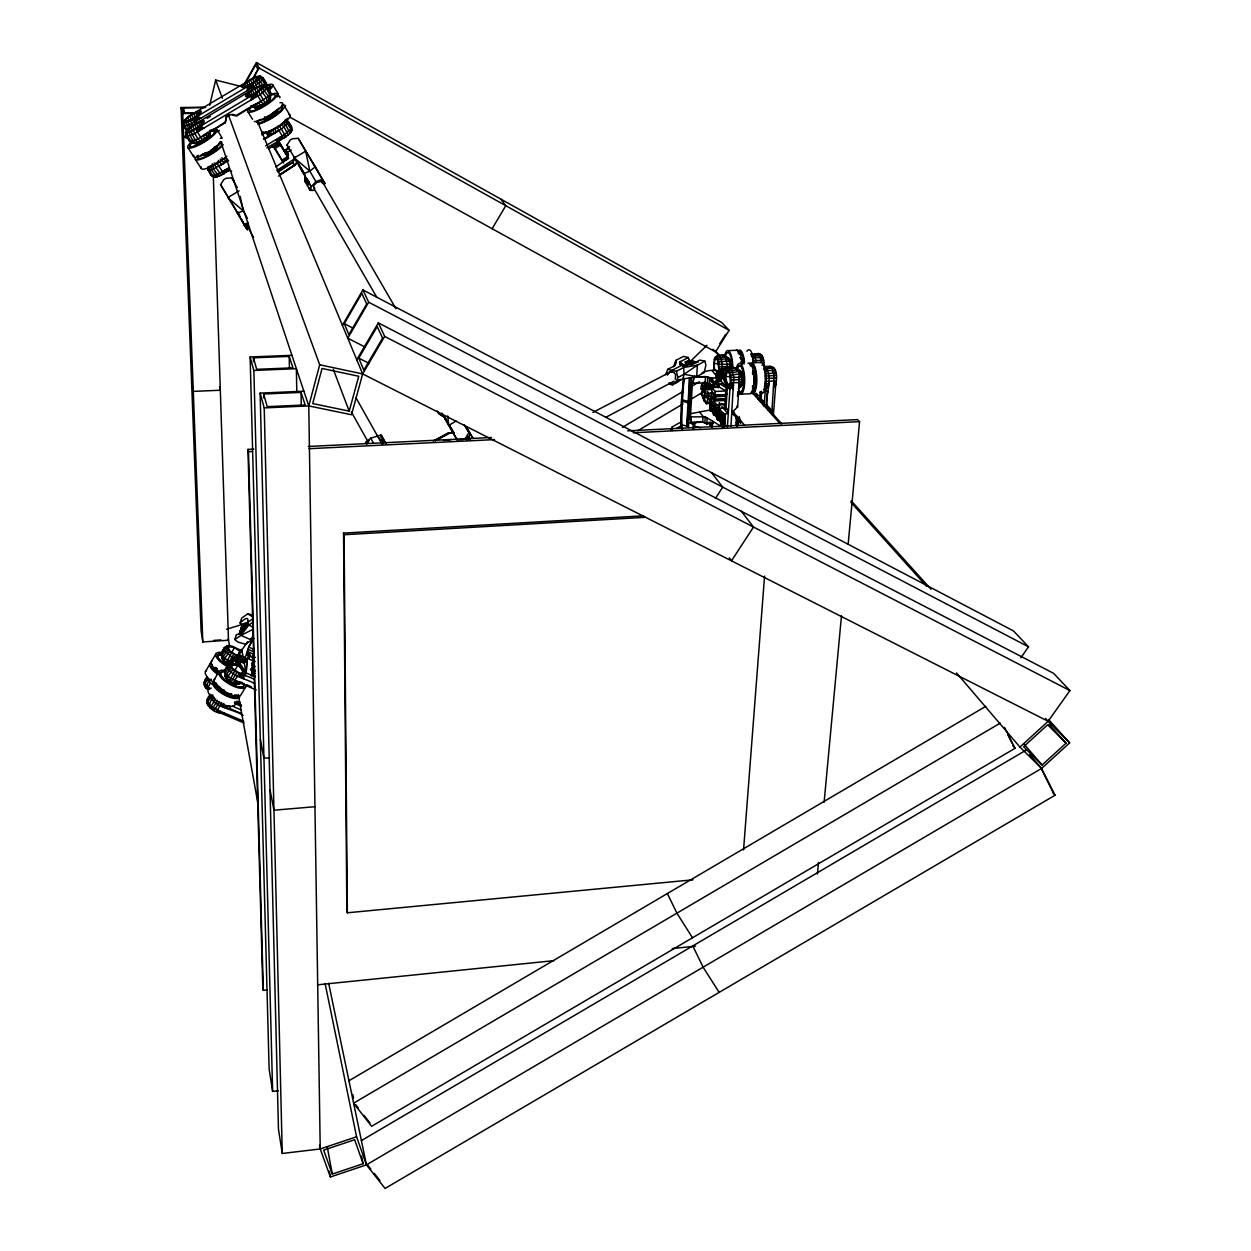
<?xml version="1.0" encoding="UTF-8"?>
<svg xmlns="http://www.w3.org/2000/svg" width="1251" height="1251" viewBox="0 0 1251 1251"><rect width="100%" height="100%" fill="white"/><g stroke="black" fill="none" stroke-linecap="round" stroke-linejoin="round"><path stroke-width="1.5" d="M228.698 160.644L211.263 170.011L208.088 170.355L208.104 166.602M251.607 106.366C258.066 110.479 265.118 103.63 269.825 99.611L270.685 92.402L267.448 87.038L263.898 84.771L256.58 87.148L189.636 127.367L185.539 132.231L185.883 135.687L189.792 141.488C197.142 146.946 211.169 139.033 210.528 130.088M681.998 428.045L681.514 401.086L683.39 377.896M681.858 429.328L680.716 425.684L683.969 378.365L681.592 399.804L689.364 401.665L689.551 377.771L686.69 426.044L688.472 427.561L691.381 377.88M247.291 90.651L247.323 86.272A10.712 2.33 -31.2 0 1 245.728 82.503L254.876 77.046L259.739 75.795L263.226 78L266.416 83.27L266.26 86.945M251.216 99.971L251.263 95.498A10.915 2.424 -31.2 0 1 249.59 91.589M262.71 84.802L266.776 86.6L270.013 91.948L269.825 99.611M717.495 382.29A5.708 1.642 87.8 0 1 716.26 377.99C713.461 369.248 725.127 369.076 725.08 377.552C723.891 371.094 729.411 366.058 735.854 367.794C743.063 370.14 734.853 393.752 741.89 385.199L742.171 375.128L740.576 370.859L738.669 371.266M716.995 407.842L714.571 409.468L717.433 418.976L718.746 418.913L719.137 413.065M719.95 371.75L722.781 368.998L729.38 368.247L728.692 367.481L725.033 368.701L719.95 371.75L718.997 370.656L718.262 359.881L716.229 356.629L714.305 359.037L713.711 368.169M718.746 382.024A5.708 1.642 87.8 0 0 719.075 381.211L719.231 374.377L717.323 371.297M728.692 367.481L722.781 368.998L721.108 370.937L722.593 372.094L729.958 388.795L727.316 388.185L721.092 381.07C725.643 368.247 710.724 368.795 702.139 372.735M718.465 409.702L717.824 419.445L720.889 417.271L719.528 411.235M726.737 368.826L722.218 368.357L721.733 361.258L719.7 355.691L715.509 356.801M724.986 415.348L721.811 418.366L724.204 427.138L725.033 414.691L724.767 426.497M714.305 359.037L716.651 357.895L718.043 355.347L724.157 354.924L729.396 358.881L730.678 368.451L729.833 367.513M727.05 369.702L727.801 369.545C731.866 373.94 731.069 381.258 730.084 386.809L727.378 427.216M210.309 134.498L210.403 130.948M266.916 147.806L286.057 136.719L291.17 132.215L291.577 126.867L288.387 121.597L286.323 121.097M753.712 380.069L753.759 378.678M206.962 678.058L210.403 682.827L207.244 689.395C202.803 686.502 203.835 680.325 207.087 676.916L204.351 682.499L209.902 688.926M243.992 722.969L220.661 713.07C211.904 712.272 201.239 702.202 210.715 694.368L207.119 700.841L210.621 705.752L217.862 710.255L243.773 721.248M764.095 367.466L763.72 360.085L761.843 355.237L758.419 353.486L751.491 354.862M767.254 391.078L766.237 404.667L767.051 405.559C765.581 393.533 773.603 377.239 765.315 366.527L764.424 366.715L770.663 366.293C778.153 368.576 776.808 378.74 775.714 384.761L773.368 415.41M287.214 120.534L286.542 122.426L286.182 119.33M207.041 703.625L207.259 699.653L209.464 698.449M266.213 87.664L266.416 83.27L264.446 82.879M270.404 98.657L270.638 93.278L267.386 87.914L263.898 84.771M270.451 97.985L270.013 91.948M671.99 430.625L672.194 426.919L679.684 422.697M675.728 364.119L675.947 360.319L683.499 356.426L688.394 357.52L689.473 361.367M204.726 686.486L204.883 683.922L207.494 679.496M680.747 361.476L680.528 365.308L680.278 361.711L688.394 357.52M207.51 704.907L207.666 702.327L210.324 697.823L213.217 696.041M712.272 427.06L709.708 422.697L706.799 423.776L707.175 417.959L705.22 416.802L690.067 416.911M689.708 422.729L690.787 422.729L691.131 416.911M691.005 382.978L693.148 383.072L693.507 377.161L705.501 376.645L712.413 378.146C712.398 385.589 716.354 380.101 721.092 381.07M692.913 429.077L693.257 423.291M711.381 393.158L704.876 393.455L701.139 389.014L701.311 386.293L702.28 386.106M702.358 384.808L702.108 388.826L701.139 389.014M704.36 381.758L704.657 383.525L705.126 382.665M702.421 386.215L704.657 390.249L704.735 388.952L711.803 388.623M710.599 384.198L705.048 383.979L705.501 376.645L694.993 376.817M704.876 393.455L704.735 388.952M706.956 384.37L707.05 382.931M705.22 416.802L704.86 422.619L706.799 423.776L713.32 423.464M725.94 408.78L727.316 388.185L715.212 381.32L714.837 387.247L707.347 382.978L707.722 377.083L709.692 378.271L716.26 377.911M713.899 408.874L714.118 407.904L710.115 410.14L713.649 408.467L712.21 403.244L706.377 403.604L708.035 398.49L707.738 391.391M710.161 402.806L709.692 410.328L711.569 410.954L715.04 409.327M710.068 410.781L710.662 401.399M710.771 400.476C711.397 389.812 711.178 402.619 711.803 397.318L715.384 397.161M710.459 408.076L710.818 402.447M711.803 397.318L714.102 401.462L714.18 400.132L725.33 400.117L714.18 400.132M711.428 410.078L711.975 401.336M714.9 395.582C713.664 390.797 711.272 394.8 711.6 387.294L715.165 391.469L714.9 395.582L725.658 395.081L725.345 393.299M718.512 419.32L715.228 415.348C712.038 416.458 712.304 407.388 715.885 409.405L718.746 418.913M714.587 400.601L714.321 404.699L726.205 404.73L721.186 403.557M714.665 399.413L714.821 396.77L711.459 392.798L711.303 395.441L714.665 399.413L725.408 398.928M713.899 415.41L714.368 410.234L715.681 410.172L716.823 413.831M714.415 407.56C718.183 408.467 711.037 408.029 714.634 404.167M715.228 415.348L715.541 410.297L714.274 410.344M707.175 417.959L712.648 421.227L712.272 426.982L711.459 423.323L710.505 423.37L710.771 426.528M715.165 391.469L725.94 390.984L719.106 386.966L719.325 383.65L723.203 383.478M717.433 418.976L718.058 409.233M719.325 402.744L719.028 407.357L715.447 403.103M725.517 415.269L719.169 411.767L719.732 403.213M719.653 411.579L719.153 419.382L717.198 419.382L714.368 410.234M722.703 420.696L722.484 424.105C719.216 425.434 720.107 416.458 722.39 418.413M721.155 424.167L721.624 418.944L723.954 427.545M721.905 412.83C719.7 417.818 724.955 417.553 723.234 412.767M724.923 399.648L724.845 400.961L724.126 398.709M724.266 407.623L720.388 408.389L720.169 411.673L723.829 414.206L727.707 413.455L727.926 410.156L724.266 407.623L724.485 404.339M725.064 404.198L726.159 387.669M208.057 698.84L207.15 702.577M709.301 384.104C709.958 371.14 708.738 383.744 714.055 382.759M730.959 426.122L733.821 377.083L731.335 368.592L727.801 369.545M737.511 396.317L737.777 392.423M736.323 425.715L736.073 417.099M736.855 418.006L732.695 413.721L733.477 414.628L733.743 410.672L737.621 406.95L739.294 382.681L742.5 381.571M247.119 659.762A5.708 2.033 29.9 0 0 244.477 657.213L237.799 655.133L235.485 659.527L245.274 675.587L246.119 672.929L244.258 663.265L247.198 658.323L249.293 657.823L246.4 653.976L248.621 647.08L254.094 649.504L251.686 675.352L251.467 674.273L254.281 672.929M242.225 625.109L239.348 633.835L242.835 624.859L245.821 624.937L244.32 629.66M757.887 399.319L757.387 394.565M759.466 400.992L760.155 391.532M245.728 82.503L189.01 116.062L182.99 121.566L183.178 125.757L184.96 126.257L191.7 123.693L253.812 86.757L262.382 80.08L263.226 78L261.256 77.625M241.896 625.5L239.613 634.366M761.656 391.25L761.093 398.975L760.702 392.548M760.796 398.631L761.218 392.861M761.14 401.852L761.421 398.068M763.313 405.34L763.595 401.446L764.408 402.322L760.295 398.084M764.111 406.247L765.393 389.092M768.098 410.344L768.395 406.559M769.381 410.656L769.568 408.045L770.194 411.563M771.695 414.566L774.166 375.316L771.57 366.856L765.315 366.527M772.289 412.924L772.571 409.124M743.547 849.945L764.564 576.132M182.849 122.363L185.992 122.41L190.308 120.549L252.061 83.801L258.316 79.282L260.255 76.89L259.739 75.795M239.692 683.312L239.77 682.436M254.923 107.899L254.485 106.867M255.204 676.885L246.119 672.929L236.361 657.791L247.573 641.841M237.409 655.524L240.286 659.386L245.321 661.591A5.708 2.033 29.9 0 0 246.291 661.638M817.419 874.089L818.498 862.439M824.112 802.251L841.485 615.836M848.178 543.982L859.578 421.65L857.514 419.601L627.705 430.844M254.234 679.465C246.525 674.602 234.14 674.57 229.699 665.313L231.685 663.327L238.816 665.329L235.485 659.527L237.346 657.4L233.577 658.573L229.011 663.233L229.214 664.297L234.735 664.985L238.534 663.812M254.469 683.531C245.728 678.339 232.139 677.151 227.119 667.033L230.465 663.624M241.975 682.702C235.954 686.486 227.823 681.56 224.914 676.025L224.695 671.99M227.307 645.844L224.117 648.049L221.364 653.616L224.82 658.323L230.763 662.17L233.405 657.698L237.064 655.915L229.574 651.568L226.634 646.501L228.495 645.579L232.123 646.157L242.147 650.942M224.914 676.025L224.554 670.411L227.229 665.876L229.793 664.297M229.809 664.891L224.429 661.56L221.834 658.026L221.49 652.506L224.883 647.314L228.495 645.579M715.885 409.405L714.602 408.968M722.28 416.395L720.889 417.271M725.064 425.324L723.203 417.49L721.874 417.553M243.163 715.4C232.874 708.785 216.032 708.363 209.777 696.354L209.902 695.165M689.364 401.665L691.35 401.196L689.285 402.963L686.69 426.044L681.326 424.746M205.586 684.891L208.041 689.317M204.273 685.22L204.492 681.342L207.009 677.62M224.429 661.56L224.82 658.323L229.574 651.568M775.073 386.168A9.789 3.081 87.9 0 0 775.714 384.761L773.869 385.871L776.183 382.837L774.041 383.51L776.464 380.554L768.865 381.367L768.505 386.121L764.908 384.886M205.743 687.909L208.651 681.123L211.31 679.09M208.542 706.377L211.497 699.497L214.202 697.433M214.281 177.298L211.372 175.562L207.635 168.822L210.794 174.999L212.654 175.64L219.535 173.185L228.902 167.728L228.386 170.762L221.411 175.234L215.391 177.376L213.874 175.953M227.557 679.653L227.995 676.4L232.795 669.52M194.828 143.724L191.106 140.894M712.288 403.322L712.445 402.4M229.136 114.748L226.447 116.343L225.305 122.754L197.939 138.955L189.792 141.488L186.039 134.748L185.883 135.687L187.697 136.218L194.577 133.638L260.615 94.263L267.386 87.914L264.477 85.162M186.634 130.041L187.024 131.449L183.178 125.757L182.99 121.566M278.473 176.094L294.657 165.351L292.703 162.442L294.986 156.782M253.327 633.491L251.623 640.105L245.446 644.171L237.987 642.107L234.828 639.496L236.408 634.554C244.023 635.461 255.892 607.877 240.098 622.998L243.226 625.625M709.505 423.651L711.068 422.635L707.394 422.932M741.233 382.962L741.64 380.617A5.614 1.673 87.9 0 1 741.28 383.087M682.968 379.022L684.078 374.252L683.64 367.497L697.37 365.167L704.86 361.211L705.908 365.073L704.157 372.642L696.682 376.645L682.968 379.022L674.461 382.603L672.475 384.839L670.036 384.276L669.191 382.728L673.476 383.729M223.835 703.406L223.069 706.674L224.977 707.644L229.465 706.002M209.699 105.303L215.688 80.064L241.24 86.491M225.305 122.754L226.447 116.343M775.792 382.055L774.838 384.901M210.059 707.91L215.672 698.887M1048.713 719.685L1069.636 742.891L1041.598 768.427L366.449 1164.853L330.389 1177.003L320.225 1148.965L308.778 405.918L319.709 364.776L228.354 114.748M248.918 658.214L249.919 655.039L247.761 651.693L247.87 649.269L253.359 651.693M349.217 411.141L358.74 376.254L322.054 368.466L312.703 403.588L349.217 411.141L333.298 369.358M356.77 359.788L378.349 322.883L384.667 336.394L362.665 373.924L351.515 414.738L308.778 405.918L264.227 407.92L260.13 393.111L303.868 391.203M714.618 370.124L714.04 363.634L715.635 358.161L717.996 360.804L718.731 368.951M716.854 375.769L717.527 373.486L718.825 378.037L718.152 380.32L717.151 379.178L716.854 375.769L718.84 375.675L720.154 380.226M725.971 381.571L725.517 376.614L727.175 371.078L729.614 373.814L730.381 382.118L728.692 387.638M685.485 364.557L686.424 361.523L687.987 360.726L688.597 362.931M239.379 633.366L242.835 624.859M243.679 624.734L240.333 632.725M242.694 631.067L244.696 624.765M244.93 625.641L245.775 623.014M240.098 622.998L241.662 618.088L247.792 613.866L253.124 615.054M667.44 375.128L669.817 371.578L674.101 372.563L675.571 374.643L675.305 379.319M226.056 662.811L231.466 653.022M238.613 683.734A7.85 2.893 29.8 0 1 229.355 680.951L234.735 671.005M671.036 430.172L672.194 426.919M673.617 366.684L675.947 360.319L675.087 365.558L667.768 369.358L665.61 374.706M681.498 365.089C677.761 362.43 681.169 359.913 680.857 365.48L679.918 361.961M224.007 712.867L218.644 712.648L220.082 711.193L216.423 711.85L221.724 702.64M718.606 372.501L719.325 371.203L721.764 371.156M726.315 372.016L725.033 368.701L723.187 373.283L726.94 373.674M675.696 382.884L677.87 377.536L676.353 371.312L667.768 369.358M211.982 709.395L217.486 700.294M722.843 418.1L722.765 416.567M738.262 389.045L741.89 385.199M768.067 391.97L764.658 388.263L767.301 387.779L768.536 383.994L765.346 383.056M467.358 439.773L468.124 437.24L470.298 440.415M268.574 148.853L277.863 143.318L279.426 139.893M701.279 393.69L702.296 393.252L702.421 394.925L701.279 393.69L703.375 389.984L701.279 393.69L703.531 396.379L711.506 400.273L706.377 403.604L704.11 400.883L701.279 393.69L703.531 389.17M706.017 391.422L703.531 396.379L706.377 403.604M235.767 660.247L239.895 653.726M278.097 172.153L292.703 162.442L295.22 157.61M236.361 661.044L238.269 657.651M694.821 375.879L692.397 383.541L690.302 418.725L691.928 424.042L694.727 422.447L694.884 427.607M231.638 652.741L234.406 647.58L241.052 652.146M234.562 671.146L237.674 665.329L241.74 668.128M698.027 362.258L689.098 360.491L687.034 363.681L691.74 364.745M243.069 656.978L241.615 649.441L235.532 658.964M289.685 117.078L715.494 351.891L729.114 330.311L721.78 322.555L256.471 62.55L243.304 85.694C247.526 88.07 255.642 81.487 258.941 77.578C255.407 74.951 248.511 81.206 244.993 83.645L246.916 86.788M245.087 83.973L255.673 64.724L257.847 69.415L252.499 79.126M702.421 383.635L701.467 383.822L705.001 387.998L705.157 385.386L702.812 382.603M252.686 79.517L259.02 68.007L256.471 62.55M240.458 650.207L235.485 659.527L231.701 660.7L229.011 663.233L231.607 661.888L233.577 658.573L224.554 650.567L224.117 648.049L226.634 646.501M253.672 638.073L248.621 647.08L253.734 638.432M219.55 701.576L214.156 710.74M233.624 654.351L227.885 663.937M236.908 672.366L231.075 682.076M342.399 325.323L362.915 289.951L1013.498 630.926L1028.51 646.814L1020.879 657.745M344.275 323.665L361.82 293.422L366.715 303.946L348.888 334.611L344.275 323.665L352.97 328.137M362.915 289.951L368.67 302.226L347.762 338.177L365.12 347.074M358.771 358.13L377.208 326.558L382.587 338.145L363.822 370.155L358.771 358.13L369.201 363.447M205.445 671.599L210.012 663.843M211.31 661.623L215.891 653.835M214.202 679.668L218.878 671.771M243.664 683.578A13.167 4.848 29.8 0 1 236.752 686.564A13.167 4.848 29.8 0 1 222.397 677.635A13.167 4.848 29.8 0 1 224.429 671.615L228.01 665.11L231.31 664.86M227.619 667.768L229.402 664.766M236.361 657.791L237.799 655.133M237.502 656.65L238.503 654.961M238.472 656.697L239.457 655.024M492.143 228.73L505.779 205.696L500.603 198.972M239.629 656.978L240.63 655.305M244.258 663.265L238.175 660.215L239.16 658.526M239.285 661.075L240.286 659.386M240.771 659.011L242.1 656.759L244.899 658.683L245.321 661.591M242.225 658.12L243.226 656.431M240.552 661.857L241.552 660.168M241.349 662.092L242.678 659.84L245.196 660.231M241.865 662.514L242.866 660.825M243.57 660.935L247.698 651.646L253.187 654.054M247.51 654.836L248.746 652.756M243.163 662.999L244.164 661.31M248.417 655.696L249.481 653.898M249.043 656.525L249.919 655.039M248.214 658.386L249.778 657.01M233.03 683.046L239.191 673.491L240.176 677.354L241.412 674.305L242.413 678.308L243.429 674.774L244.101 679.058M249.34 657.244L250.012 656.103M254.532 661.544L253.672 662.577L254.797 661.654M250.794 675.415L251.467 674.273M245.806 686.736L241.13 694.602A15.403 5.723 29.8 0 1 223.554 691.396A15.403 5.723 29.8 0 1 215.297 678.574M267.995 132.027L267.823 134.748L271.107 134.342L281.725 128.931L288.356 122.504L285.025 120.018M247.776 223.945L246.713 225.727L248.355 227.87L246.51 224.57M448.577 424.214L442.713 414.55L456.912 439.742L463.183 439.492L465.575 438.085L468.859 432.658L464.262 424.73M465.575 426.654L470.235 434.676L466.951 440.071L465.575 438.085M206.493 153.592L214.578 148.431L214.75 147.071A6.208 1.454 -31.6 0 1 210.309 151.856L205.586 153.795L204.742 153.029A6.208 1.454 -31.6 0 0 210.309 151.856L214.578 148.431M185.539 132.231L188.76 132.325L195.609 129.072L256.095 92.996L264.43 85.912M719.825 343.603L725.643 334.377M297.66 163.13L286.979 145.069L290.154 140.081L292.406 138.736L298.254 138.361L318.051 171.496M241.459 219.16L247.495 229.934L220.551 184.648L223.757 179.644L226.009 178.299L231.81 177.939L233.765 180.535M247.745 93.919L247.135 94.873C251.435 97.375 259.755 90.635 263.101 86.616C258.988 84.005 251.404 90.682 247.745 93.919L249.387 96.593M715.4 498.508L722.734 487.124L711.616 472.706M279.927 174.655L294.657 165.351L297.488 161.019M773.728 387.685L775.714 384.761M187.666 129.76C187.15 135.389 199.816 126.367 202.162 123.536C202.553 117.969 190.043 126.945 187.666 129.76L189.339 132.403M184.945 119.955C184.444 125.397 196.829 116.546 199.159 113.794C199.534 108.43 187.29 117.219 184.945 119.955L186.587 122.551M229.214 664.297L233.577 658.573L235.798 658.198L231.701 660.7L234.735 664.985L236.392 661.404L231.701 660.7M672.475 384.839L677.323 382.259L679.262 379.522M956.515 672.96L1019.94 747.082L1048.135 721.295L1069.918 690.583L1053.623 673.351L378.349 322.883M713.086 382.806L715.197 381.383L719.106 386.966L705.236 387.575L715.603 387.529M241.537 673.976L243.476 671.318M367.903 442.213L369.139 440.555M253.437 621.856L248.965 624.875L240.958 635.383L234.828 639.496M305.619 179.706L306.604 178.455L308.747 181.661L307.136 181.942L305.619 179.706L308.309 184.366L309.294 183.099M722.562 356.097L724.157 354.924L725.799 356.723L727.535 368.138L719.137 369.405M298.254 138.361L305.682 151.183L294.376 157.907L311.311 186.602L309.341 189.12L310.201 190.387L313.86 190.418M275.705 144.037C275.361 147.008 280.834 143.067 277.863 143.318L276.878 141.863M756.746 354.643L758.419 353.486L761.843 355.237M712.929 404.01L714.024 407.091M720.216 412.455L721.139 415.879L721.499 412.345L722.468 415.817M768.912 367.434L769.756 366.48L773.337 367.575M679.309 380.023L675.556 382.618M771.804 368.56L772.539 367.747M380.679 437.178L381.743 436.005L380.945 435.02L370.718 438.178L365.433 442.416L366.856 444.105M264.743 118.141A6.208 1.454 -31.2 0 0 271.686 115.201L274.594 111.402A6.208 1.454 -31.2 0 1 271.686 115.201L264.54 117.813M228.386 170.762L227.088 168.807L226.228 172.357L224.695 170.23L223.851 173.889L219.019 166.414L227.76 159.456L224.508 157.517M294.657 165.351L296.034 163.881L279.849 174.514M225.008 675.149L225.336 669.629L224.554 670.411M691.553 360.257L706.924 345.307M725.033 368.701L722.187 371.453L718.183 371.484M724.094 376.442L726.002 374.596M233.405 657.698L235.86 655.461M1066.04 743.188L1047.65 724.767L1023.584 746.784L1042.083 765.018L1066.04 743.188L1049.089 724.329M231.247 668.003L226.196 674.664L226.243 678.355M228.057 650.082L223.1 656.634L223.131 660.293M677.323 382.259L680.685 379.303M244.195 225.665L247.901 222.443M312.922 162.911L325.135 183.709L322.195 179.221L315.893 181.63L311.311 186.602M206.384 137.344L199.003 141.738M289.481 146.742L285.478 150.026L288.277 154.874L286.354 159.502L275.799 166.946M283.524 137.891L286.088 135.827M298.661 164.788L303.805 173.686L309.841 171.137L315.096 166.962L305.682 151.183L309.841 171.137L315.893 181.63M265.509 118.063L270.107 115.561M227.025 648.69L221.912 655.024L222.256 659.089M230.2 666.564L224.992 673.007L225.336 677.119M738.997 388.217L741.39 386.403M676.588 428.405L681.482 425.575M265.54 102.316L263.007 104.052M718.997 370.656L722.218 368.357M721.78 416.63L724.829 414.456M717.198 419.382L717.98 420.336L720.983 418.194M684.078 374.252L697.37 365.167L696.682 376.645L684.078 374.252L677.87 377.536M243.147 624.124L244.414 623.264L247.479 623.921M247.26 622.654L253.281 618.573M751.288 356.113L754.04 354.252L759.31 354.033L761.812 362.305L764.033 362.477M763.423 368.982L766.222 367.09L771.57 366.856L774.15 368.075M226.54 647.455L223.992 649.16L221.364 653.616L221.834 658.026M227.119 667.033L229.699 665.313M276.971 170.386L293.219 159.675M250.481 639.089L251.701 638.276M234.938 683.75L237.815 681.858L242.022 682.467L238.081 684.188M251.482 663.296L254.344 661.451M198.956 121.8A10.915 2.424 -31.6 0 1 204.257 121.081A10.915 2.424 -31.6 0 1 200.207 125.944L202.193 129.213L198.018 127.539L199.8 130.651L195.609 129.072L200.739 137.407L208.073 132.059L208.526 136.672M226.681 116.984L230.716 114.592L236.58 116.03L266.369 97.828L269.856 94.529L266.604 89.165L263.742 87.007M207.119 118.376L210.34 116.452M271.639 146.273L273.093 147.149L278.926 143.662L277.863 143.318M273.093 147.149L279.708 143.849L287.511 156.453L279.254 142.161L287.918 156.641M225.071 122.098L211.482 130.995M248.605 108.071L236.33 115.389L231.951 114.31M261.74 134.858L266.275 132.153L268.027 135.03M263.492 139.08L268.058 136.359L266.275 132.153M264.414 139.361L279.004 130.667L283.68 138.236L279.849 137.375L281.225 139.58L277.456 138.783L278.879 140.675L275.642 139.877M265.619 145.835L284.947 134.217L290.811 129.072L291.577 126.867L287.699 121.112M273.641 147.305L279.708 143.849L276.518 145.366M274.72 148.65L280.568 145.163L288.215 157.657L282.382 161.129L273.844 147.352M286.948 152.575L291.327 149.964M281.788 160.175L287.621 156.688M282.382 161.129L282.898 161.942L288.731 158.47M239.082 190.856L227.776 197.58L243.21 210.809L247.448 218.362M456.115 421.04L448.671 425.449L447.733 415.926M622.419 427.342L682.749 391.626M691.131 386.668L699.512 381.711M637.65 430.782L683.046 403.901M691.459 398.928L703.218 391.97M693.977 423.901L697.323 421.931M348.951 1080.755L985.772 706.346M1000.206 723.141L353.611 1103.163L371.61 1126.291L1015.077 748.286L1004.522 727.378M361.398 1140.584L1025.976 750.209M1029.573 754.416L1041.598 768.427L1055.031 795.261L385.073 1188.45L366.449 1164.853L356.582 1136.768L325.119 983.614M692.851 428.342L695.869 426.622L700.732 427.795M435.145 440.54L448.468 432.955L454.144 432.643M751.976 357.161L754.869 355.519L762.578 356.332M690.927 423.323L692.397 422.478M716.229 356.629L718.856 355.143M708.16 396.551L703.531 396.379L712.663 392.47M764.142 370.061L767.082 368.388L772.43 368.154L774.901 369.217M710.349 409.953L689.582 413.925M277.378 170.996L292.703 162.442M726.362 370.531L729.614 368.216L735.854 367.794L740.576 370.859M269.528 98.141A8.71 1.986 -31.2 0 1 263.336 104.756L261.146 101.378L255.626 104.224L259.176 106.867M714.853 357.63L717.276 356.316M721.358 371.25L713.586 370.124L712.194 370.89L717.042 376.442M738.981 385.308L742.281 383.541M435.332 440.852L450.563 432.737L454.207 433.456M605.531 417.474L674.039 381.148M433.237 440.962L448.468 432.955L453.957 432.768M592.865 412.439L671.928 371.172M676.353 371.312L683.64 367.497M672.053 370.343L683.109 364.573L690.74 364.729L699.919 360.1L704.86 361.211M668.143 372.939L671.224 371.328M716.964 357.114L719.7 355.691L725.001 355.472M728.551 370.046L731.335 368.592L736.73 368.357M209.777 696.354L212.764 694.821M236.658 684.141L240.114 682.389L230.168 678.089L224.429 671.568M252.89 629.378L240.958 635.383L251.623 640.105M288.715 148.681L285.744 150.323M252.155 674.868L255.016 673.476M251.482 675.993L254.344 674.602M260.317 105.428L261.631 104.803M710.271 411.016L713.727 409.39M717.652 358.224L725.799 356.723L729.396 358.881L729.005 361.289A5.52 1.626 87.9 0 0 728.629 360.538M729.27 371.187L737.558 369.671L741.202 371.828M752.586 358.74L755.604 357.411L763.219 357.989M764.752 371.672L767.833 370.327L775.557 370.906M237.268 213.311L243.21 210.809L240.208 196.298M277.628 140.331L282.054 138.501M216.486 176.5L223.726 173.514M443.48 440.383L451.111 439.695M277.081 144.881L278.926 143.662M718.262 359.881L726.503 358.63L729.927 360.304M729.896 372.892L738.278 371.61L741.734 373.283M363.103 1163.711L354.659 1139.724L323.634 1150.138L332.297 1174.079L363.103 1163.711L361.539 1156.065M260.13 393.111L278.457 1129.043L282.257 1153.469L320.225 1148.965L356.582 1136.768M230.763 662.17L231.451 661.013M226.525 629.253L243.304 624.093M753.055 360.741L763.72 360.085M765.237 373.721L776.073 373.033M379.772 439.726L381.446 439.289L382.822 440.993L381.758 442.15L377.63 435.911M718.746 361.977L727.05 361.023L730.334 362.102M258.206 106.1L259.145 105.866M752.289 353.924L754.869 355.519L756.542 362.54L761.812 362.305M761.061 354.752L757.543 353.705M730.396 375.034L738.841 374.096L742.171 375.128M222.256 651.771L223.663 651.458M715.853 387.091L705.001 387.998M248.355 658.167L247.245 658.339L246.119 672.929L247.245 658.339L252.702 660.731M753.352 363.009L756.542 362.54M765.565 376.035L776.418 375.472M727.926 384.636L731.225 384.198M719.059 364.385L730.615 364.15M730.709 377.474L742.453 377.208M286.807 152.169L288.481 154.671M740.06 370.984A7.866 2.346 87.9 0 1 742.547 379.381L730.85 380.054M291.921 355.315L250.122 356.973L269.121 1068.917L272.624 1091.435L278.379 1090.794M730.725 366.308L719.184 366.918M253.781 449.125L247.948 449.406L262.788 987.039L263.32 990.37L267.198 989.963M317.582 984.818L554.037 960.643M672.256 948.555L695.525 946.178M776.543 378.037L765.69 378.474M714.821 396.77L725.58 396.27M643.686 515.803L343.54 533.114L346.855 910.681L347.356 912.792L693.054 879.813M705.157 385.386L714.008 384.901M761.968 365.198L764.173 364.995M314.955 806.723L273.953 810.195L270.013 789.694M269.559 757.793L263.945 758.247L260.333 739.466M213.702 640.418L221.005 639.918M205.508 107.164L181.082 107.523L201.114 630.942L202.818 641.966L228.495 640.231L213.296 175.531M343.54 533.114L344.072 534.74L645.266 517.304M721.139 415.879L722.609 415.707M720.951 416.458L723 416.176M721.811 418.366L723.156 418.303M717.98 420.336L719.309 420.273L721.155 422.51M690.787 422.729L702.671 422.15L706.831 423.729M708.097 422.478L710.646 422.306M720.748 423.682L722.077 423.62M308.325 446.466L491.393 437.506M247.948 449.406L248.496 451.689L252.405 451.486M309.028 448.702L494.489 439.601M633.115 432.783L859.578 421.65M713.789 399.663L724.517 399.178M713.695 400.992L724.438 400.492M689.285 402.963L681.514 401.086L680.716 425.684L682.702 428.921M713.883 407.2L715.337 407.028M713.836 409.89L715.165 409.828M713.508 414.941L714.837 414.879M705.048 383.979L710.349 383.744M739.294 382.681L730.787 382.571L733.727 385.308L730.521 384.886L733.571 387.685L730.084 386.809L733.446 389.514M714.165 385.871L705.314 386.262L710.49 384.886L714.118 385.496M704.344 388.482L713.179 388.091M705.126 389.405L712.194 389.077M706.033 389.718L713.101 389.389M714.509 395.113L723.469 394.706M740.232 394.221L749.599 393.784A15.434 4.676 87.9 0 0 754.087 377.474A15.434 4.676 87.9 0 0 748.02 363.29M712.21 397.787L715.775 397.63M716.932 371.766L718.934 371.688M718.59 372.157L722.593 372.094M718.95 373.142L722.937 373.064M263.633 394.018L301.038 392.392L305.181 404.964L267.182 406.669L263.633 394.018L263.726 397.912M719.231 374.377L721.248 374.299M719.419 375.8L721.42 375.707M719.497 377.286L721.499 377.208M717.136 378.912L719.137 378.834M719.466 378.756L721.467 378.662M717.151 379.178L719.153 379.084M710.13 379.678L712.601 379.569M719.325 380.085L721.327 380.007M710.724 380.898L712.867 380.804M711.459 381.868L713.226 381.79M693.148 383.072L707.347 382.978M712.257 382.525L713.633 382.462M728.066 350.608L737.308 350.233M250.122 356.973L253.859 370.452L296.378 368.701L296.8 392.126M253.453 357.817L289.2 356.394L292.969 367.841L256.69 369.326L253.453 357.817L253.562 361.727M690.521 422.4L702.671 422.15L703.031 416.348L699.716 412.267M183.49 113.778L183.256 107.93L205.508 107.586M197.799 112.84L184.695 113.043L183.256 107.93M181.082 107.523L182.74 113.528L194.14 113.341M714.04 363.634L718.981 363.666M725.517 376.614L730.537 376.629M255.626 104.224L258.332 102.942L261.193 105.913M272.796 113.419L273.813 113.45M235.141 682.42L236.079 682.452M245.149 673.757L239.066 672.85L232.264 668.159L231.591 664.406L237.674 665.329M765.612 380.867L768.865 381.367M238.738 655.321L235.751 654.852L229.058 650.239L228.417 646.611L234.406 647.58M242.1 656.759L239.582 656.368L239.879 657.901L242.678 659.84M713.586 370.124L719.325 371.203M227.682 170.245L231.685 171.199M319.709 364.776L362.665 373.924L1048.135 721.295L1069.636 742.891M225.383 707.175L220.536 705.752M689.098 360.491L696.948 362.258M688.519 360.945L696.354 362.712L687.956 361.664M684.688 362.039L693.726 364.01M685.063 365.355L687.675 365.949M681.779 365.183L679.762 363.103L683.109 364.573M689.676 360.351L690.599 360.945M216.314 711.193L218.221 711.882M254.641 661.247L253.656 660.419L254.5 660.544M247.354 626.157L245.994 625.719A2.783 1.079 16.9 0 0 244.696 625.594M232.42 706.174L241.255 709.942M230.247 708.738L241.349 713.477M225.571 707.175L230.325 709.192L229.793 706.111M236.861 701.092L240.395 702.609M235.329 702.061L240.614 704.329M234.39 702.108L241.287 705.064M235.125 703.14L241.427 705.83M235.204 703.594L241.521 706.283M246.556 684.672L251.31 686.736M235.266 680.919L256.267 689.989M251.545 671.693L254.751 673.085M251.529 674.602L255.313 676.244M251.623 664.891L254.766 666.267M251.748 665.516L254.876 666.892M250.481 669.238L255.298 671.334M250.607 669.864L253.812 671.271M252.061 655.962L255.345 657.4M239.723 632.975L241.318 633.678M189.229 140.972L194.405 143.333M725.752 393.627L726.925 394.159M251.013 105.944L254.438 107.539M195.781 143.756L191.043 141.519L187.697 136.218L187.134 132.7M251.295 105.6L255.923 107.899M254.406 660.168L251.498 657.072M284.993 120.768L288.356 122.504L291.561 127.79L291.827 131.089M384.667 336.394L1069.918 690.583M368.67 302.226L1028.51 646.814M764.314 386.215L767.301 387.779M314.814 188.307L313.329 186.071L316.534 182.599L321.241 181.364L322.711 183.6M259.02 68.007L729.114 330.311M197.173 143.443L192.951 141.082L188.76 132.325M196.032 112.152A10.712 2.33 -31.6 0 1 201.223 111.402A10.712 2.33 -31.6 0 1 197.236 116.14L200.989 118.266M200.207 125.944L204.038 128.118M257.378 107.539L253.234 105.131L255.392 104.318L250.153 107.148M712.648 421.227L723.141 427.482M284.368 121.847L287.605 123.802L290.811 129.072L291.17 132.215M723.328 355.128L726.127 356.816M734.994 367.982L737.84 369.702M210.794 174.999L213.749 176.813M761.077 356.128L763.345 360.695M247.792 613.866L251.686 616.274M214.374 710.24L208.682 705.251M215.391 177.376L212.654 175.64L209.355 170.433L209.167 166.664M248.965 624.875L253.187 627.611M260.255 76.89L263.163 78.86M684.281 366.043L681.607 364.166L683.64 365.886M198.94 142.786L195.265 140.221L190.809 131.543M291.843 130.276L290.889 126.367M736.073 418.1L736.479 418.397A5.442 1.611 87.5 0 0 736.073 417.959M217.033 177.032L211.263 170.011L210.731 166.32M221.755 157.751L226.275 161.066M283.164 123.161L286.151 125.397L289.935 133.607M259.567 77.953L262.382 80.08L265.587 85.349L266.354 84.13L262.569 77.593M683.421 365.808L680.982 363.932L683.687 366.512M229.246 679.512L230.309 680.325A5.598 2.064 29.8 0 1 229.168 679.528M224.289 690.489L223.225 689.661A5.598 2.095 29.8 0 0 224.242 690.536M210.403 682.827L212.529 684.485M682.311 364.385L684.516 366.121M219.081 176.313L213.577 169.198L212.232 163.834M294.376 157.907L309.841 171.137M258.316 79.282L263.32 85.568M262.46 88.368L268.371 96.108L268.73 100.768M680.044 363.384L683.234 366.371L680.45 363.666M281.491 124.615L284.18 127.117L288.183 135.139M220.223 159.08L224.226 162.849L223.788 163.568L221.755 164.679L218.362 160.441M200.942 141.848L197.939 138.955L193.154 130.432M238.175 660.215L237.268 659.34L245.274 675.587L243.304 670.286M1019.94 747.082L1041.598 768.427M714.993 350.702L720.326 356.113M755.979 393.221L758.184 395.441M766.237 404.667L770.397 408.936M260.661 89.884L266.369 97.828L267.214 102.082M256.549 80.768L260.552 85.928M302.101 170.214L305.26 176.125L304.65 180.957L310.201 190.387M221.411 175.234L216.235 167.962L214.218 162.911M252.561 667.44L254.954 670.036M251.967 667.424L254.313 669.973M251.31 668.55L253.656 671.099M754.416 393.518L781.875 423.964M851.196 500.791L930.994 589.221M713.101 349.248L718.778 355.55M751.46 391.844L780.217 423.761M850.789 502.136L926.584 586.328M1045.523 718.402L1048.135 721.295M736.839 406.043L737.621 406.95M1024.272 744.345L1042.083 765.018M235.923 209.761L220.551 184.648M732.007 410.547L744.689 425.371M725.596 407.419L727.926 410.156M1012.669 745.44L1015.077 748.286M1052.607 792.415L1055.031 795.261M721.89 406.575L727.707 413.455M701.311 386.293L701.67 385.308L702.343 387.513M708.285 394.597L710.662 397.443M681.451 364.995L679.606 362.806L681.185 364.901M720.263 409.968L723.829 414.206M721.327 411.939L723.782 414.863M708.035 397.208L717.746 408.78M708.035 398.49L719.169 411.767M711.569 410.954L713.742 413.565M279.458 126.116L286.057 136.719M367.434 1164.79L370.843 1169.106M374.252 1173.422L379.929 1180.616M468.89 436.943L470.157 439.117L467.983 435.942M355.769 1104.727L358.13 1107.76M364.041 1115.36L369.936 1122.96M741.358 511.284L753.493 527.031L731.491 560.839L729.349 557.883M254.422 82.3L256.518 85.052M258.504 91.464L265.368 103.426M703.938 397.74L702.984 396.442L704.11 400.883M283.586 162.958L282.898 161.942M285.885 150.464L288.34 154.28M200.739 137.407L203.037 140.675M679.574 362.509L681.169 364.792M719.106 386.966L715.212 381.32L718.199 387.951M468.859 432.658L470.235 434.676M310.326 187.853L311.827 190.089M286.979 145.069L288.762 147.759M725.893 382.54L729.958 388.795L720.951 373.048L727.316 388.185M752.445 373.111L753.211 374.706M187.744 147.321L193.577 156.516M195.234 159.143L201.051 168.275M719.153 992.387L703.109 967.179L692.788 945.912M187.431 130.167L184.96 126.257L184.397 122.801M692.507 937.781L676.9 913.152L667.377 893.542M189.448 116.187L192.388 120.862M194.296 124.6L197.283 129.353M187.603 117.516L189.573 120.628M193.358 126.32L190.308 120.549M192.247 125.898L194.249 129.072M186.071 118.798L188.041 121.91M190.731 127.555L188.01 121.644M190.387 127.258L192.373 130.432M188.807 128.572L190.809 131.746M189.292 129.713L185.992 122.41M448.953 424.808L449.828 426.184M201.536 121.488L203.194 124.146M195.453 112.825L198.393 117.516M200.129 121.832L202.13 125.006M193.498 113.763L195.469 116.875M198.377 122.489L200.363 125.663M191.45 114.904L194.39 119.58M196.391 123.442L198.377 126.601M196.11 124.787L192.717 119.205L196.829 120.753L195.078 117.703L199.19 119.345L197.236 116.14M198.549 111.824L200.191 114.435M197.173 112.168L199.128 115.295M217.08 129.823L221.88 137.532M247.761 111.527L252.514 119.267M243.898 84.787L245.509 87.414M248.855 92.762L250.81 95.967M276.049 144.287L276.612 145.225M256.377 87.664L259.285 92.465M250.309 79.798L253.187 84.521M255.423 89.4L252.061 83.801L251.451 88.164L249.637 85.162L249.09 89.587L247.323 86.272M254.266 88.837L257.19 93.622M261.146 101.378L256.095 92.996L255.47 97.437L253.625 94.372L253.062 98.876L251.263 95.498M248.308 81.065L251.185 85.787M252.233 90.135L255.157 94.92M246.494 82.378L248.417 85.537M250.388 91.479L253.312 96.264M257.534 76.655L259.129 79.282M261.631 85.647L263.257 88.321M256.111 77.015L258.019 80.173M260.177 86.006L262.131 89.212M254.344 77.703L257.221 82.425M258.378 86.694L260.333 89.9M252.374 78.641L254.281 81.8M450.297 426.966L450.798 427.779M272.734 84.865L278.285 94.044M284.368 106.007L289.982 115.28M441.931 413.096L449.547 426.513M301.663 169.62L304.243 173.905M275.22 148.619L283.477 162.536M447.107 421.29L445.184 418.069L447.967 423.26L443.698 415.613L438.272 412.939L444.637 417.412L438.992 413.94L437.287 410.985M449.031 424.511L453.847 432.565M715.494 407.889L715.337 409.343M451.298 428.608L452.315 430.313M277.19 127.571L279.004 130.667M302.601 171.231L304.493 174.452M466.576 427.201L472.941 438.178M466.013 426.591L472.487 437.756M315.096 166.962L322.195 179.221M321.882 180.91L395.926 308.684M452.815 431.173L453.284 431.986M217.221 163.302L219.019 166.414M313.735 188.025L376.864 297.41M297.597 162.083L302.023 169.354M307.683 180.05L309.466 183.146M449.985 427.279L457.397 440.133M307.136 181.942L308.919 185.039M381.743 436.005L385.918 443.433M380.945 435.02L385.965 443.949M381.446 439.289L383.353 442.698M380.961 440.508L382.837 443.855M356.035 397.881L376.989 435.129M377.223 435.411L381.962 443.839M231.81 177.939L237.268 187.619M370.718 438.178L373.486 443.12M245.994 223.835L253.593 237.393M351.343 411.954L368.435 442.463M236.33 210.794L245.853 227.807M301.116 168.213L302.116 170.105M302.82 170.824L304.415 173.78M679.684 362.227L680.951 364.604M1007.853 734.837L1012.184 743.407M1041.426 769.052L1052.904 791.946M237.674 211.575L239.864 216.11M231.607 661.888L231.998 662.78M205.086 139.361L203.491 135.655L205.993 133.826L206.962 138.001M257.253 121.019L362.665 373.924M274.86 128.853L276.205 132.215L274.235 133.513L272.609 129.901M215.688 80.064L222.35 98.313M220.942 142.145L308.778 405.918M722.953 418.882L723.891 422.322M775.26 371.828L775.698 373.658M741.233 361.711L741.515 362.884M741.139 375.222L741.593 377.786A5.614 1.673 87.9 0 0 741.186 375.144M219.519 386.731L220.317 390.234L193.295 391.391L191.606 382.618M352.766 1094.5L353.501 1097.987M328.669 983.302L366.449 1164.853M247.698 621.106L248.292 624.202M327.324 1147.23L332.297 1174.079M329.341 1171.233L330.389 1177.003M228.245 638.854L229.637 646.517M238.269 694.461L258.332 805.691M319.537 1145.134L320.225 1148.965M270.607 130.636L271.107 134.342M737.48 421.149L737.73 423.87M186.024 132.669L186.446 136.187M183.334 122.786L183.725 126.226M709.896 423.667L710.021 426.138M268.996 130.995L269.168 134.78M182.74 113.528L202.818 641.966M248.496 451.689L263.32 990.37M253.859 370.452L272.624 1091.435M264.227 407.92L282.257 1153.469M289.2 356.394L289.419 368.075M301.038 392.392L301.272 406.043M305.447 177.595L305.51 182.239L304.572 174.765M209.589 130.464L209.668 135.483L207.541 135.921A6.224 1.423 -31.6 0 1 207.244 136.515M344.072 534.74L347.356 912.792M211.904 129.713A17.107 3.894 -31.6 0 1 213.624 135.124A17.107 3.894 -31.6 0 1 192.842 147.524A17.107 3.894 -31.6 0 1 191.278 142.02M210.621 130.917A14.777 3.362 -31.6 0 1 212.091 135.593A14.777 3.362 -31.6 0 1 194.155 146.289A14.777 3.362 -31.6 0 1 192.779 141.551M221.536 142.176A17.076 3.956 -31.6 0 1 203.725 154.78A17.076 3.956 -31.6 0 1 193.796 155.202M220.239 138.314A17.076 3.956 -31.6 0 1 222.021 138.376M216.595 146.023A14.746 3.425 -31.6 0 0 220.239 142.223A14.731 3.44 -31.6 0 1 221.787 142.286M213.827 148.181A14.746 3.425 -31.6 0 1 210.684 150.308M207.353 152.278A14.746 3.425 -31.6 0 1 201.114 155.171M198.628 155.89A14.746 3.425 -31.6 0 1 196.798 156.062M209.746 134.201A8.554 1.955 -31.6 0 1 205.758 138.689A8.554 1.955 -31.6 0 1 197.611 143.036M196.329 143.333A8.554 1.955 -31.6 0 1 195.469 143.302M206.478 137.313A6.224 1.423 -31.6 0 1 200.097 141.379M197.986 142.035A6.224 1.423 -31.6 0 1 197.361 142.02M220.113 142.02A14.59 3.393 -31.6 0 1 218.737 143.74M216.626 145.742A14.59 3.393 -31.6 0 1 213.937 147.868M204.304 153.623A14.59 3.393 -31.6 0 1 201.333 154.874M213.671 131.715A14.777 3.378 -31.6 0 1 215.188 131.746M210.621 131.12A14.621 3.331 -31.6 0 1 212.076 135.765A14.621 3.331 -31.6 0 1 194.312 146.351A14.621 3.331 -31.6 0 1 192.967 141.66M209.542 133.904A8.71 1.986 -31.6 0 1 204.054 140.081A8.71 1.986 -31.6 0 1 195.015 143.161M223.178 144.803A17.061 3.988 -31.6 0 1 205.383 157.407A17.061 3.988 -31.6 0 1 195.453 157.814M222.365 144.006A14.731 3.44 -31.6 0 1 206.008 156.453A14.731 3.44 -31.6 0 1 198.44 155.233M226.9 156.234A17.014 4.05 -31.6 0 1 209.417 167.415A17.014 4.05 -31.6 0 1 201.239 166.946M218.143 162.177A14.699 3.503 -31.6 0 1 211.575 165.773M217.174 146.054A8.522 1.986 -31.6 0 1 210.465 152.387A8.522 1.986 -31.6 0 1 202.553 154.78M218.299 161.848A14.543 3.456 -31.6 0 1 215.016 163.803M211.779 165.46A14.543 3.456 -31.6 0 1 208.808 166.696M216.97 145.757A8.679 2.033 -31.6 0 1 210.559 152.559A8.679 2.033 -31.6 0 1 202.599 154.311M277.096 96.061A16.732 3.847 -31.2 0 1 279.802 97.844M282.601 105.162A16.701 3.909 -31.2 0 1 285.322 106.976M281.553 105.365A17.045 3.988 -31.2 0 1 278.488 113.575A17.045 3.988 -31.2 0 1 257.831 124.162M281.553 106.648A14.731 3.44 -31.2 0 1 271.154 117.922A14.731 3.44 -31.2 0 1 257.174 121.175M289.028 114.623A17.014 4.066 -31.2 0 1 280.787 125.35A17.014 4.066 -31.2 0 1 261.662 133.372M287.542 118.36A14.699 3.503 -31.2 0 1 286.182 120.096M284.071 122.098A14.699 3.503 -31.2 0 1 278.254 126.351M274.923 128.306A14.699 3.503 -31.2 0 1 268.605 131.214M266.056 131.965A14.699 3.503 -31.2 0 1 262.991 131.824M277.05 110.369A8.522 2.002 -31.2 0 1 271.498 115.983A8.522 2.002 -31.2 0 1 262.866 119.424M264.446 117.453A6.208 1.454 -31.2 0 1 264.837 116.812M284.102 121.816A14.543 3.472 -31.2 0 1 281.459 123.912M278.394 126.023A14.543 3.472 -31.2 0 1 275.126 127.977M277.519 111.292A8.679 2.033 -31.2 0 1 277.957 112.246M281.522 106.867A14.574 3.409 -31.2 0 1 271.217 118.016A14.574 3.409 -31.2 0 1 257.393 121.238M276.784 110.088A8.679 2.033 -31.2 0 1 271.608 116.14A8.679 2.033 -31.2 0 1 262.366 119.314M187.462 137.923A16.795 3.753 -31.6 0 1 186.43 134.154M219.316 130.354A16.748 3.816 -31.6 0 1 218.174 132.121M267.386 84.974A16.779 3.753 -31.2 0 1 269.653 89.822M266.15 86.131A14.496 3.253 -31.2 0 1 268.105 90.322M277.362 93.434A16.748 3.831 -31.2 0 1 277.175 96.937M269.2 86.882A14.496 3.253 -31.2 0 1 270.779 86.851M271.655 94.091A17.107 3.909 -31.2 0 1 274.735 98.391A17.107 3.909 -31.2 0 1 255.313 110.776A17.107 3.909 -31.2 0 1 248.98 108.54M270.404 95.264A14.777 3.362 -31.2 0 1 272.405 99.627A14.777 3.362 -31.2 0 1 254.438 110.338A14.777 3.362 -31.2 0 1 252.546 105.913M279.943 102.723A17.061 3.972 -31.2 0 1 275.236 112.137A17.061 3.972 -31.2 0 1 254.36 121.472M278.926 108.133A14.731 3.425 -31.2 0 1 267.62 116.343M261.303 119.283A14.731 3.425 -31.2 0 1 258.738 120.049M269.778 98.407A8.554 1.955 -31.2 0 1 269.747 99.017M269.215 99.877A8.554 1.955 -31.2 0 1 261.318 105.647A8.554 1.955 -31.2 0 1 255.095 107.148M265.619 102.316A6.224 1.423 -31.2 0 1 258.097 106.194M260.271 107.867A8.554 1.955 -31.2 0 1 258.613 108.493M263.336 104.756A8.71 1.986 -31.2 0 1 255.095 106.742M223.569 712.757A9.773 3.737 29.7 0 1 220.661 713.07M218.831 671.959A15.153 5.536 29.7 0 1 212.389 660.575M217.049 669.566A13.089 4.785 29.7 0 1 215 667.549M226.822 666.236A15.168 5.473 29.7 0 1 216.001 656.322A15.168 5.473 29.7 0 1 221.458 652.506M228.87 666.439A13.104 4.738 29.7 0 1 218.299 657.979A13.104 4.738 29.7 0 1 221.161 653.554M229.746 664.594A7.584 2.737 29.7 0 1 222.522 657.526M224.085 662.655A7.725 2.799 29.7 0 0 225.602 663.812A7.584 2.737 29.7 0 1 224.164 662.639M218.597 654.836A13.089 4.738 29.7 0 1 220.52 654.664M218.831 654.883A12.963 4.691 29.7 0 1 220.77 654.758M228.558 666.376A12.963 4.676 29.7 0 1 218.253 657.979A12.963 4.676 29.7 0 1 221.364 653.757M229.699 664.766A7.725 2.783 29.7 0 1 222.35 657.573M217.205 669.457A12.948 4.723 29.7 0 1 215.172 667.455M236.752 695.009A13.308 4.941 29.8 0 1 234.484 694.93M225.633 691.694A13.308 4.941 29.8 0 1 216.548 683.797M245.931 685.126A15.419 5.676 29.8 0 1 235.939 687.159A15.419 5.676 29.8 0 1 219.941 676.119A15.419 5.676 29.8 0 1 224.508 670.333M243.789 683.374A13.308 4.895 29.8 0 1 237.096 686.596A13.308 4.895 29.8 0 1 222.506 677.667A13.308 4.895 29.8 0 1 224.226 671.412M236.173 682.561A5.598 2.064 29.8 0 1 235.219 682.514M229.355 680.951A7.85 2.893 29.8 0 1 225.978 675.008M235.704 684.954A7.85 2.893 29.8 0 1 234.093 684.594M232.311 683.937A7.85 2.893 29.8 0 1 230.497 683.046M212.905 681.983A15.137 5.598 29.7 0 1 206.524 670.552M217.518 674.195A15.153 5.551 29.7 0 1 211.091 662.795M217.142 672.944A13.073 4.801 29.7 0 1 212.123 664.39M216.923 669.269A7.569 2.768 29.7 0 1 216.548 668.3M216.939 672.866A12.948 4.738 29.7 0 1 212.248 664.5M220.27 672.835A7.709 2.83 29.7 0 1 216.36 668.347M235.266 703.046A15.372 5.802 29.7 0 1 217.518 701.561A15.372 5.802 29.7 0 1 211.278 688.159M214.046 697.995A13.276 5.004 29.7 0 1 211.966 695.931M239.785 696.838A15.403 5.739 29.8 0 1 222.209 693.648A15.403 5.739 29.8 0 1 213.968 680.825M237.659 696.307A13.292 4.957 29.8 0 1 222.975 693.195A13.292 4.957 29.8 0 1 215.031 682.467M231.591 693.93A7.694 2.877 29.8 0 1 225.164 692.022A7.694 2.877 29.8 0 1 219.91 687.471M213.858 684.797A13.292 4.973 29.8 0 1 215.641 682.858M213.999 684.75A13.151 4.91 29.8 0 1 215.876 682.905M237.409 696.416A13.151 4.91 29.8 0 1 222.709 693.117A13.151 4.91 29.8 0 1 215.156 682.577M231.623 694.133A7.834 2.924 29.8 0 1 224.179 691.662A7.834 2.924 29.8 0 1 219.347 686.518M688.003 363.478A2.783 1.235 -77 0 1 688.644 362.477M760.045 362.79A15.419 4.754 87.9 0 1 766.269 378.959A15.419 4.754 87.9 0 1 760.389 392.407M764.971 372.032A13.308 4.097 87.9 0 1 765.112 385.371M764.486 387.966A13.308 4.097 87.9 0 1 763.657 389.874M749.584 364.479A15.434 4.691 87.9 0 1 756.777 377.364A15.434 4.691 87.9 0 1 751.053 392.845M750.319 365.777A13.323 4.05 87.9 0 1 756.12 377.255A13.323 4.05 87.9 0 1 751.788 391.375M752.476 373.001A5.614 1.704 87.9 0 1 753.258 374.612M753.743 377.239A5.614 1.704 87.9 0 1 753.774 380.132M752.617 371A7.709 2.346 87.9 0 1 754.353 376.832A7.709 2.346 87.9 0 1 753.837 384.135M755.213 390.812A13.323 4.066 87.9 0 1 754.197 391.516M755.119 390.765A13.182 4.019 87.9 0 1 754.103 391.391M750.553 365.808A13.182 4.003 87.9 0 1 756.23 377.536A13.182 4.003 87.9 0 1 751.851 391.172M752.758 370.875A7.85 2.393 87.9 0 1 754.603 377.818A7.85 2.393 87.9 0 1 753.509 385.355M752.946 386.012A7.85 2.393 87.9 0 1 752.32 386.121M765.237 375.378A13.167 4.066 87.9 0 1 764.94 385.292M753.024 385.902A13.323 4.034 87.9 0 1 752.414 388.514M736.62 367.231A15.45 4.613 87.9 0 1 742.891 367.7A15.45 4.613 87.9 0 1 743.985 388.561A15.45 4.613 87.9 0 1 737.902 391.579M736.73 370.218A13.339 3.988 87.9 0 1 741.999 367.966A13.339 3.988 87.9 0 1 743.72 385.621A13.339 3.988 87.9 0 1 738.731 390.828M739.935 371.14A7.725 2.299 87.9 0 1 742.359 379.381A7.725 2.299 87.9 0 1 740.139 386.528M743.704 379.319A7.725 2.314 87.9 0 1 743.657 381.305M736.933 370.093A13.198 3.941 87.9 0 1 742.187 368.247A13.198 3.941 87.9 0 1 743.782 385.777A13.198 3.941 87.9 0 1 738.809 390.578M742.547 379.381A7.866 2.346 87.9 0 1 740.264 386.668M736.135 350.53A15.184 4.519 88 0 1 741.874 362.383M738.356 352.938A13.104 3.894 88 0 1 739.325 354.44M724.97 354.424A15.2 4.457 87.9 0 1 729.818 352.125A15.2 4.457 87.9 0 1 732.789 366.762M725.064 357.364A13.12 3.847 87.9 0 1 729.583 353.955A13.12 3.847 87.9 0 1 732.148 368.388M727.597 358.333A7.6 2.221 87.9 0 1 729.786 360.757A7.6 2.221 87.9 0 1 730.475 368.216M727.707 358.193A7.741 2.267 88 0 1 729.943 360.663A7.741 2.267 88 0 1 730.647 368.263M737.324 417.193A14.981 4.425 87.5 0 1 737.996 423.557M735.76 422.666A15.247 4.519 87.3 0 1 738.074 425.403M736.229 424.965A13.167 3.894 87.3 0 1 737.246 426.091M736.448 425.152A13.026 3.862 87.3 0 1 737.449 426.341M746.894 351.343A15.153 4.597 88 0 1 753.79 361.883M751.21 353.955A13.089 3.972 88 0 1 752.07 356.191M752.742 359.037A13.089 3.972 88 0 1 753.18 362.29M737.699 351.719A15.168 4.535 88 0 1 744.517 362.274M738.418 352.97A13.104 3.909 88 0 1 744.032 364.166M741.264 361.617A5.52 1.642 88 0 1 741.546 362.821M740.045 357.708A7.584 2.267 88 0 1 740.639 358.083M741.202 358.943A7.584 2.267 88 0 1 742.328 363.775M738.637 353.001A12.963 3.878 88 0 1 743.829 361.101M740.17 357.567A7.725 2.314 88 0 1 742.5 363.744M751.069 354.064A12.948 3.925 88 0 1 751.914 356.3M752.57 359.115A12.948 3.925 88 0 1 753.008 362.321M740.451 420.821A14.981 4.441 87.5 0 1 740.623 423.432M739.232 416.536A12.791 3.8 87.5 0 1 740.076 422.901M737.511 421.087A5.442 1.611 87.5 0 1 737.777 423.87M736.167 415.785A7.631 2.252 87.5 0 1 738.45 422.072M721.139 417.13L721.452 418.225L721.139 417.13M228.339 662.983L227.135 662.248A5.52 1.986 29.7 0 0 228.308 663.03"/></g></svg>
